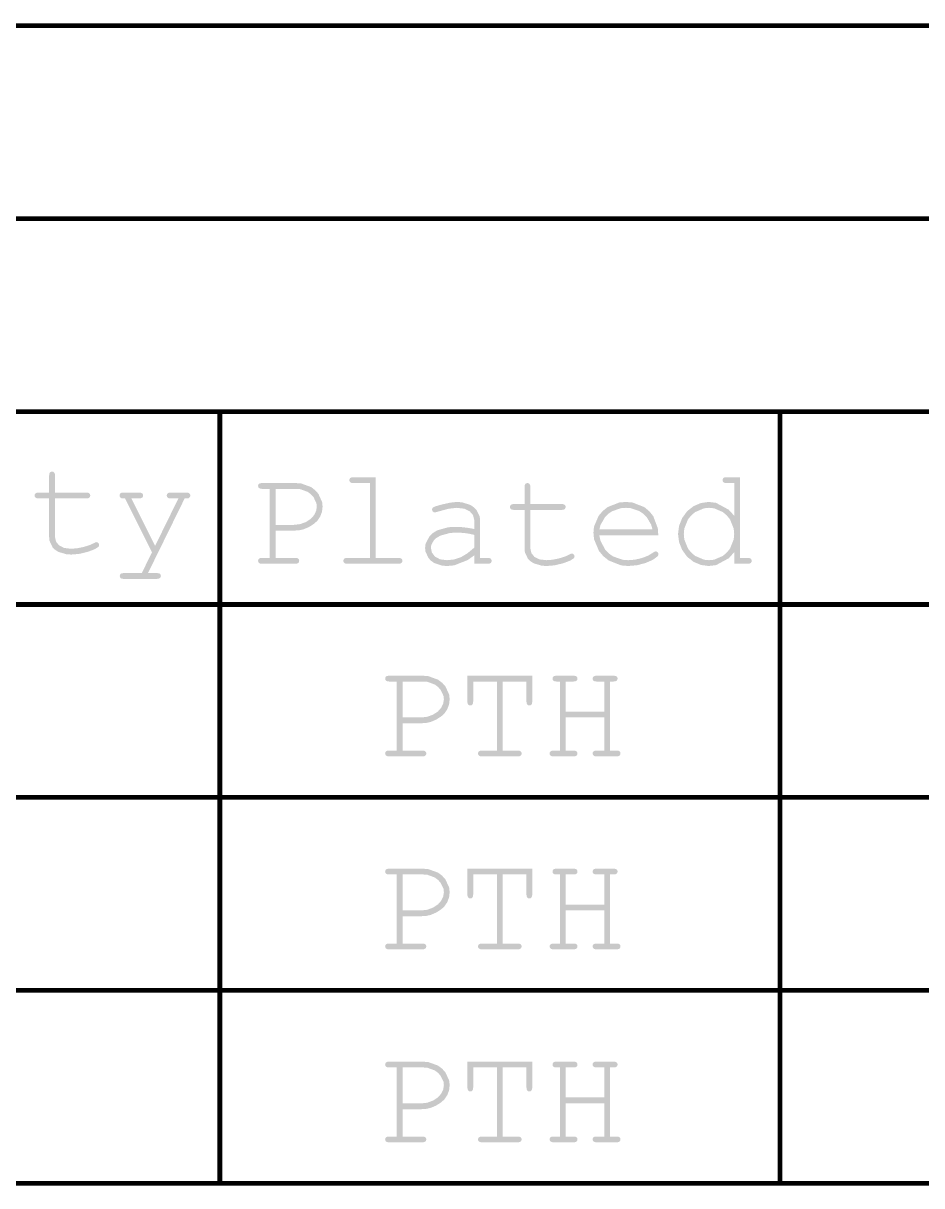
# Model space of a CAD drawing. Extents: x 0 to 13284, y 0 to 3969.
# Drawn here: x 8665 to 9416, y 2996 to 3969 of the extents above; entities that cross this region are included whole.
import ezdxf

# ---------------------------------------------------------------- set-up
doc = ezdxf.new("R2010")
doc.units = 0
doc.layers.add('DRILL_SYMBOLS', color=255, linetype='CONTINUOUS')

msp = doc.modelspace()

# ---------------------------------------------------------------- hatches: boundary and pattern name
at = {"layer": 'DRILL_SYMBOLS'}
for points in [[(8691.140669, 3576.067874), (8717.438661, 3576.067874), (8718.923701, 3575.894882), (8719.918504, 3575.375827), (8720.480827, 3574.582835), (8720.668228, 3573.588031), (8720.480827, 3572.636457), (8719.918504, 3571.857913), (8718.923701, 3571.338858), (8717.438661, 3571.165827), (8691.140669, 3571.165827), (8691.140669, 3538.927756), (8691.984134, 3535.06378), (8694.514449, 3531.89189), (8698.673937, 3529.77248), (8704.405, 3529.066024), (8709.508898, 3529.433661), (8715.016496, 3530.536614), (8720.091535, 3532.100945), (8723.897835, 3533.852717), (8724.950315, 3534.415), (8725.800945, 3534.602441), (8726.666024, 3534.422205), (8727.415748, 3533.881535), (8727.934803, 3533.095748), (8728.107795, 3532.180236), (8727.920354, 3531.344016), (8727.358071, 3530.565433), (8724.193386, 3528.582992), (8718.390236, 3526.441969), (8711.419252, 3524.777402), (8704.751024, 3524.222559), (8700.728504, 3524.471181), (8693.980984, 3526.460394), (8691.256024, 3528.200945), (8689.060906, 3530.363622), (8686.552244, 3535.727008), (8686.238661, 3538.927756), (8686.238661, 3571.165827), (8677.299646, 3571.165827), (8675.814606, 3571.338858), (8674.819764, 3571.857913), (8674.25748, 3572.650866), (8674.070079, 3573.645709), (8674.25748, 3574.597283), (8674.819764, 3575.375827), (8675.814606, 3575.894882), (8677.299646, 3576.067874), (8686.238661, 3576.067874), (8686.238661, 3590.370276), (8686.411654, 3591.855315), (8686.930709, 3592.850157), (8687.709252, 3593.412441), (8688.660827, 3593.599882), (8689.655669, 3593.412441), (8690.448622, 3592.850157), (8690.967677, 3591.855315), (8691.140669, 3590.370276)], [(8959.48, 3588.928504), (8959.48, 3521.395748), (8978.511417, 3521.395748), (8980.039724, 3521.229961), (8981.048937, 3520.732559), (8981.61126, 3519.961181), (8981.798661, 3518.973583), (8981.61126, 3518.022008), (8981.048937, 3517.243465), (8980.039724, 3516.724409), (8978.511417, 3516.551417), (8935.604213, 3516.551417), (8934.119173, 3516.724409), (8933.124331, 3517.243465), (8932.562047, 3518.022008), (8932.374606, 3518.973583), (8932.562047, 3519.961181), (8933.124331, 3520.732559), (8934.119173, 3521.229961), (8935.604213, 3521.395748), (8954.63563, 3521.395748), (8954.63563, 3584.026496), (8940.679252, 3584.026496), (8939.187008, 3584.199488), (8938.170551, 3584.718543), (8937.586654, 3585.511496), (8937.392008, 3586.506339), (8937.579409, 3587.457913), (8938.141732, 3588.236457), (8939.150945, 3588.755512), (8940.679252, 3588.928504)], [(9264.271299, 3588.928504), (9264.271299, 3521.395748), (9270.730472, 3521.395748), (9272.25874, 3521.229961), (9273.267992, 3520.732559), (9273.830276, 3519.961181), (9274.017717, 3518.973583), (9273.830276, 3518.022008), (9273.267992, 3517.243465), (9272.25874, 3516.724409), (9270.730472, 3516.551417), (9259.369252, 3516.551417), (9259.369252, 3541.407598), (9258.98, 3545.841063), (9255.865748, 3553.626654), (9253.140787, 3556.97878), (9249.87878, 3559.754213), (9242.468071, 3562.926102), (9238.319331, 3563.322598), (9234.145394, 3562.926102), (9226.705827, 3559.754213), (9223.440236, 3556.97878), (9220.715276, 3553.626654), (9217.601024, 3545.841063), (9217.211772, 3541.407598), (9217.601024, 3536.997559), (9220.715276, 3529.226417), (9223.440236, 3525.865276), (9226.705827, 3523.077244), (9234.145394, 3519.890906), (9238.319331, 3519.492638), (9242.468071, 3519.890906), (9249.87878, 3523.077244), (9253.140787, 3525.865276), (9255.865748, 3529.226417), (9258.98, 3536.997559), (9259.369252, 3541.407598), (9259.369252, 3526.182441), (9254.874528, 3521.136654), (9244.176575, 3515.37), (9237.973307, 3514.649173), (9231.535787, 3515.52122), (9225.372205, 3518.137362), (9219.979961, 3522.368976), (9215.856496, 3528.085591), (9213.239646, 3534.645669), (9212.367402, 3541.407598), (9213.239646, 3548.205591), (9215.856496, 3554.758425), (9219.979961, 3560.460669), (9225.372205, 3564.706693), (9231.550197, 3567.345157), (9238.030984, 3568.224646), (9244.12248, 3567.50374), (9254.791614, 3561.736654), (9259.369252, 3556.690433), (9259.369252, 3584.026496), (9252.910118, 3584.026496), (9251.381811, 3584.199488), (9250.372598, 3584.718543), (9249.810276, 3585.511496), (9249.622874, 3586.506339), (9249.810276, 3587.457913), (9250.372598, 3588.236457), (9251.381811, 3588.755512), (9252.910118, 3588.928504)], [(8875.626339, 3544.233504), (8875.626339, 3521.395748), (8892.235591, 3521.395748), (8893.72063, 3521.229961), (8894.715433, 3520.732559), (8895.277756, 3519.961181), (8895.465157, 3518.973583), (8895.277756, 3518.022008), (8894.715433, 3517.243465), (8893.72063, 3516.724409), (8892.235591, 3516.551417), (8864.265157, 3516.551417), (8862.780118, 3516.724409), (8861.785315, 3517.243465), (8861.222992, 3518.022008), (8861.035591, 3518.973583), (8861.222992, 3519.961181), (8861.785315, 3520.732559), (8862.780118, 3521.229961), (8864.265157, 3521.395748), (8870.781969, 3521.395748), (8870.781969, 3579.182126), (8864.265157, 3579.182126), (8862.780118, 3579.347913), (8861.785315, 3579.845354), (8861.222992, 3580.616693), (8861.035591, 3581.604291), (8861.222992, 3582.591929), (8861.785315, 3583.363268), (8862.780118, 3583.860669), (8864.265157, 3584.026496), (8892.408622, 3584.026496), (8897.168268, 3583.658819), (8905.314291, 3580.717598), (8908.700669, 3578.144055), (8911.463465, 3575.076654), (8914.620945, 3568.184961), (8915.01563, 3564.360669), (8914.503819, 3559.92), (8912.968307, 3555.940709), (8910.711929, 3552.595787), (8908.037441, 3550.058268), (8903.640039, 3547.26122), (8899.098425, 3545.329252), (8895.349843, 3544.507441), (8890.793819, 3544.233504), (8875.626339, 3549.077835), (8891.082165, 3549.077835), (8896.279764, 3549.676181), (8901.145748, 3551.471181), (8905.211575, 3554.13126), (8908.008622, 3557.324803), (8909.630591, 3560.813898), (8910.17126, 3564.360669), (8909.864882, 3567.143307), (8907.413898, 3572.276024), (8905.269252, 3574.626102), (8902.656024, 3576.61937), (8896.456378, 3578.897362), (8892.869961, 3579.182126), (8875.626339, 3579.182126), (8875.626339, 3549.077835), (8890.793819, 3544.233504)], [(9088.836063, 3566.494488), (9115.134055, 3566.494488), (9116.619094, 3566.321496), (9117.613898, 3565.802441), (9118.17622, 3565.009449), (9118.363622, 3564.014646), (9118.17622, 3563.063071), (9117.613898, 3562.284528), (9116.619094, 3561.765472), (9115.134055, 3561.592441), (9088.836063, 3561.592441), (9088.836063, 3529.35437), (9089.679528, 3525.490394), (9092.209843, 3522.318504), (9096.36937, 3520.199094), (9102.100394, 3519.492638), (9107.204291, 3519.860276), (9112.71189, 3520.963228), (9117.786929, 3522.527559), (9121.593228, 3524.279331), (9122.645709, 3524.841614), (9123.496339, 3525.029055), (9124.361417, 3524.848819), (9125.111142, 3524.30815), (9125.630197, 3523.522362), (9125.803189, 3522.60685), (9125.615748, 3521.77063), (9125.053465, 3520.992047), (9121.88878, 3519.009606), (9116.08563, 3516.868583), (9109.114646, 3515.204016), (9102.446417, 3514.649173), (9098.423898, 3514.897795), (9091.676378, 3516.887008), (9088.951417, 3518.627559), (9086.756299, 3520.790236), (9084.247638, 3526.153622), (9083.934055, 3529.35437), (9083.934055, 3561.592441), (9074.995039, 3561.592441), (9073.51, 3561.765472), (9072.515197, 3562.284528), (9071.952874, 3563.07748), (9071.765472, 3564.072323), (9071.952874, 3565.023898), (9072.515197, 3565.802441), (9073.51, 3566.321496), (9074.995039, 3566.494488), (9083.934055, 3566.494488), (9083.934055, 3580.79689), (9084.107047, 3582.281929), (9084.626102, 3583.276772), (9085.404646, 3583.839055), (9086.35622, 3584.026496), (9087.351063, 3583.839055), (9088.144016, 3583.276772), (9088.663071, 3582.281929), (9088.836063, 3580.79689)], [(8772.28378, 3526.124803), (8749.792087, 3571.165827), (8748.350315, 3571.165827), (8746.865315, 3571.338858), (8745.870472, 3571.857913), (8745.308189, 3572.636457), (8745.120748, 3573.588031), (8745.214449, 3574.301693), (8745.495591, 3574.943307), (8745.92815, 3575.462323), (8746.476024, 3575.808346), (8747.247362, 3576.002992), (8748.350315, 3576.067874), (8761.614646, 3576.067874), (8763.099685, 3575.894882), (8764.094528, 3575.375827), (8764.656811, 3574.582835), (8764.844252, 3573.588031), (8764.656811, 3572.636457), (8764.094528, 3571.857913), (8763.099685, 3571.338858), (8761.614646, 3571.165827), (8755.097835, 3571.165827), (8774.878976, 3531.430512), (8794.371811, 3571.165827), (8787.854961, 3571.165827), (8786.369921, 3571.338858), (8785.375118, 3571.857913), (8784.812835, 3572.650866), (8784.625394, 3573.645709), (8784.812835, 3574.597283), (8785.375118, 3575.375827), (8786.369921, 3575.894882), (8787.854961, 3576.067874), (8801.061614, 3576.067874), (8802.589921, 3575.894882), (8803.599173, 3575.375827), (8804.161457, 3574.582835), (8804.348898, 3573.588031), (8804.233543, 3572.867126), (8803.88752, 3572.203937), (8803.397323, 3571.677677), (8802.849449, 3571.367677), (8801.753701, 3571.216299), (8799.619843, 3571.165827), (8768.938858, 3508.709055), (8776.49378, 3508.709055), (8777.978819, 3508.543228), (8778.973622, 3508.045827), (8779.535945, 3507.274488), (8779.723346, 3506.28685), (8779.535945, 3505.335276), (8778.973622, 3504.556732), (8777.978819, 3504.037677), (8776.49378, 3503.864685), (8748.581024, 3503.864685), (8747.095984, 3504.030472), (8746.101142, 3504.527874), (8745.538858, 3505.299252), (8745.351417, 3506.28685), (8745.538858, 3507.274488), (8746.101142, 3508.045827), (8747.095984, 3508.543228), (8748.581024, 3508.709055), (8763.748504, 3508.709055)], [(9041.834213, 3516.551417), (9041.834213, 3523.529606), (9036.467205, 3519.644409), (9025.19252, 3515.204173), (9019.284843, 3514.649173), (9015.168583, 3514.924843), (9008.363386, 3517.130315), (9005.674488, 3519.060079), (9003.529843, 3521.390354), (9001.078819, 3526.797008), (9000.772441, 3529.873386), (9001.176142, 3533.279606), (9004.405709, 3539.421575), (9007.231575, 3542.157323), (9010.832441, 3544.453346), (9020.261654, 3547.077402), (9026.09, 3547.405394), (9029.579094, 3547.297244), (9033.356575, 3546.972874), (9037.436772, 3546.417756), (9041.834213, 3545.617598), (9041.834213, 3553.460866), (9040.911457, 3557.18063), (9038.143268, 3560.381378), (9033.529567, 3562.587283), (9027.070433, 3563.322598), (9020.279646, 3562.500787), (9011.210906, 3560.035354), (9009.697047, 3559.602795), (9008.846378, 3559.458622), (9007.988543, 3559.631654), (9007.260433, 3560.150669), (9006.763031, 3560.929252), (9006.597205, 3561.880827), (9006.741378, 3562.760315), (9007.173937, 3563.437913), (9009.206811, 3564.461575), (9013.690748, 3565.802441), (9021.591693, 3567.619094), (9027.301102, 3568.224646), (9031.633622, 3567.941693), (9038.784843, 3565.678071), (9041.603504, 3563.697441), (9043.849094, 3561.359961), (9046.415433, 3556.241654), (9046.73622, 3553.460866), (9046.73622, 3521.395748), (9041.834213, 3540.657874), (9038.330669, 3541.508543), (9034.625315, 3542.099646), (9030.71811, 3542.445669), (9026.609055, 3542.561024), (9021.620512, 3542.27626), (9013.373543, 3539.998268), (9010.115157, 3538.005), (9008.147126, 3536.220827), (9005.897953, 3532.155), (9005.616811, 3529.873386), (9006.474646, 3525.836417), (9009.048228, 3522.491496), (9013.265433, 3520.242362), (9019.054134, 3519.492638), (9025.116811, 3520.119803), (9030.73252, 3522.001299), (9036.204055, 3525.25252), (9041.834213, 3529.98874), (9041.834213, 3540.657874), (9046.73622, 3521.395748), (9053.195394, 3521.395748), (9054.723661, 3521.229961), (9055.732913, 3520.732559), (9056.295197, 3519.961181), (9056.482638, 3518.973583), (9056.295197, 3518.022008), (9055.732913, 3517.243465), (9054.723661, 3516.724409), (9053.195394, 3516.551417)], [(9195.873465, 3540.369528), (9146.507087, 3540.369528), (9147.474882, 3535.898228), (9151.410945, 3528.328898), (9154.379173, 3525.230866), (9157.877283, 3522.720394), (9166.052165, 3519.85126), (9170.728898, 3519.492638), (9176.279764, 3519.939567), (9182.090118, 3521.280433), (9187.482362, 3523.356575), (9191.778819, 3526.009449), (9192.80248, 3526.658228), (9193.681969, 3526.874528), (9194.547047, 3526.694291), (9195.296772, 3526.153622), (9195.815827, 3525.367835), (9195.988819, 3524.452323), (9195.75815, 3523.486339), (9195.066102, 3522.549173), (9191.22374, 3519.759331), (9185.233189, 3517.156929), (9178.074764, 3515.276102), (9170.728898, 3514.649173), (9164.75815, 3515.159134), (9154.362953, 3519.238898), (9149.938504, 3522.808701), (9146.292638, 3527.103386), (9142.125906, 3536.979567), (9141.605039, 3542.561024), (9142.093465, 3547.650472), (9146.000669, 3556.704843), (9149.419488, 3560.669724), (9153.559173, 3563.975), (9163.233504, 3567.752441), (9168.76811, 3568.224646), (9174.445079, 3567.739843), (9184.220315, 3563.861457), (9188.318583, 3560.467874), (9191.667087, 3556.302953), (9190.971457, 3545.271575), (9189.956811, 3549.092283), (9186.164921, 3555.609094), (9183.387717, 3558.305197), (9180.170748, 3560.500315), (9172.860945, 3563.009016), (9168.76811, 3563.322598), (9164.677047, 3563.012598), (9157.381693, 3560.532756), (9154.177323, 3558.362874), (9151.409134, 3555.684803), (9147.602835, 3549.139134), (9146.564764, 3545.271575), (9190.971457, 3545.271575), (9191.667087, 3556.302953), (9195.444567, 3546.25378)], [(8981.942874, 3383.075709), (8981.942874, 3360.237953), (8998.552126, 3360.237953), (9000.037165, 3360.072165), (9001.031969, 3359.574764), (9001.594291, 3358.803386), (9001.781693, 3357.815787), (9001.594291, 3356.864213), (9001.031969, 3356.085669), (9000.037165, 3355.566614), (8998.552126, 3355.393622), (8970.581693, 3355.393622), (8969.096654, 3355.566614), (8968.10185, 3356.085669), (8967.539528, 3356.864213), (8967.352126, 3357.815787), (8967.539528, 3358.803386), (8968.10185, 3359.574764), (8969.096654, 3360.072165), (8970.581693, 3360.237953), (8977.098504, 3360.237953), (8977.098504, 3418.024331), (8970.581693, 3418.024331), (8969.096654, 3418.190118), (8968.10185, 3418.687559), (8967.539528, 3419.458898), (8967.352126, 3420.446496), (8967.539528, 3421.434134), (8968.10185, 3422.205472), (8969.096654, 3422.702874), (8970.581693, 3422.868701), (8998.725157, 3422.868701), (9003.484803, 3422.501024), (9011.630827, 3419.559803), (9015.017205, 3416.98626), (9017.78, 3413.918858), (9020.93748, 3407.027165), (9021.332165, 3403.202874), (9020.820354, 3398.762205), (9019.284843, 3394.782913), (9017.028465, 3391.437992), (9014.353976, 3388.900472), (9009.956575, 3386.103425), (9005.414961, 3384.171457), (9001.666378, 3383.349646), (8997.110354, 3383.075709), (8981.942874, 3387.920039), (8997.398701, 3387.920039), (9002.596299, 3388.518386), (9007.462283, 3390.313386), (9011.52811, 3392.973465), (9014.325157, 3396.167008), (9015.947126, 3399.656102), (9016.487795, 3403.202874), (9016.181417, 3405.985512), (9013.730433, 3411.118228), (9011.585787, 3413.468307), (9008.972559, 3415.461575), (9002.772913, 3417.739567), (8999.186496, 3418.024331), (8981.942874, 3418.024331), (8981.942874, 3387.920039), (8997.110354, 3383.075709)], [(9065.738858, 3418.024331), (9065.738858, 3360.237953), (9078.311142, 3360.237953), (9079.796181, 3360.072165), (9080.790984, 3359.574764), (9081.353268, 3358.803386), (9081.540709, 3357.815787), (9081.353268, 3356.864213), (9080.790984, 3356.085669), (9079.796181, 3355.566614), (9078.311142, 3355.393622), (9048.264528, 3355.393622), (9046.779528, 3355.566614), (9045.784685, 3356.085669), (9045.222402, 3356.864213), (9045.034961, 3357.815787), (9045.222402, 3358.803386), (9045.784685, 3359.574764), (9046.779528, 3360.072165), (9048.264528, 3360.237953), (9060.836811, 3360.237953), (9060.836811, 3418.024331), (9040.997992, 3418.024331), (9040.997992, 3401.242047), (9040.832205, 3399.71378), (9040.334764, 3398.704528), (9039.563425, 3398.142244), (9038.575827, 3397.954803), (9037.624252, 3398.142244), (9036.845669, 3398.704528), (9036.326654, 3399.71378), (9036.153622, 3401.242047), (9036.153622, 3422.868701), (9090.422047, 3422.868701), (9090.422047, 3401.242047), (9090.25626, 3399.71378), (9089.758819, 3398.704528), (9088.98748, 3398.142244), (9087.999882, 3397.954803), (9087.012244, 3398.142244), (9086.240906, 3398.704528), (9085.743504, 3399.71378), (9085.577677, 3401.242047), (9085.577677, 3418.024331)], [(9150.630591, 3388.035394), (9118.507835, 3388.035394), (9118.507835, 3360.237953), (9125.024646, 3360.237953), (9126.509685, 3360.072165), (9127.504528, 3359.574764), (9128.066811, 3358.803386), (9128.254252, 3357.815787), (9128.066811, 3356.864213), (9127.504528, 3356.085669), (9126.509685, 3355.566614), (9125.024646, 3355.393622), (9108.184724, 3355.393622), (9106.699685, 3355.566614), (9105.704882, 3356.085669), (9105.142559, 3356.864213), (9104.955157, 3357.815787), (9105.142559, 3358.803386), (9105.704882, 3359.574764), (9106.699685, 3360.072165), (9108.184724, 3360.237953), (9113.663465, 3360.237953), (9113.663465, 3418.024331), (9110.664567, 3418.024331), (9109.136299, 3418.190118), (9108.127047, 3418.687559), (9107.564764, 3419.458898), (9107.377323, 3420.446496), (9107.564764, 3421.434134), (9108.127047, 3422.205472), (9109.136299, 3422.702874), (9110.664567, 3422.868701), (9125.024646, 3422.868701), (9126.509685, 3422.702874), (9127.504528, 3422.205472), (9128.066811, 3421.434134), (9128.254252, 3420.446496), (9128.066811, 3419.458898), (9127.504528, 3418.687559), (9126.509685, 3418.190118), (9125.024646, 3418.024331), (9118.507835, 3418.024331), (9118.507835, 3392.879764), (9150.630591, 3392.879764), (9150.630591, 3418.024331), (9144.171417, 3418.024331), (9142.686417, 3418.190118), (9141.691575, 3418.687559), (9141.129291, 3419.458898), (9140.94185, 3420.446496), (9141.122087, 3421.434134), (9141.662756, 3422.205472), (9142.650354, 3422.702874), (9144.171417, 3422.868701), (9158.531535, 3422.868701), (9160.059803, 3422.702874), (9161.069055, 3422.205472), (9161.631339, 3421.434134), (9161.81878, 3420.446496), (9161.631339, 3419.458898), (9161.069055, 3418.687559), (9160.059803, 3418.190118), (9158.531535, 3418.024331), (9155.532638, 3418.024331), (9155.532638, 3360.237953), (9161.011378, 3360.237953), (9162.496417, 3360.072165), (9163.49122, 3359.574764), (9164.053504, 3358.803386), (9164.240945, 3357.815787), (9164.053504, 3356.864213), (9163.49122, 3356.085669), (9162.496417, 3355.566614), (9161.011378, 3355.393622), (9144.171417, 3355.393622), (9142.686417, 3355.566614), (9141.691575, 3356.085669), (9141.129291, 3356.864213), (9140.94185, 3357.815787), (9141.122087, 3358.803386), (9141.662756, 3359.574764), (9142.650354, 3360.072165), (9144.171417, 3360.237953), (9150.630591, 3360.237953)], [(8981.942874, 3221.658386), (8981.942874, 3198.82063), (8998.552126, 3198.82063), (9000.037165, 3198.654843), (9001.031969, 3198.157441), (9001.594291, 3197.386063), (9001.781693, 3196.398465), (9001.594291, 3195.44689), (9001.031969, 3194.668346), (9000.037165, 3194.149291), (8998.552126, 3193.976299), (8970.581693, 3193.976299), (8969.096654, 3194.149291), (8968.10185, 3194.668346), (8967.539528, 3195.44689), (8967.352126, 3196.398465), (8967.539528, 3197.386063), (8968.10185, 3198.157441), (8969.096654, 3198.654843), (8970.581693, 3198.82063), (8977.098504, 3198.82063), (8977.098504, 3256.607008), (8970.581693, 3256.607008), (8969.096654, 3256.772795), (8968.10185, 3257.270236), (8967.539528, 3258.041575), (8967.352126, 3259.029173), (8967.539528, 3260.016811), (8968.10185, 3260.78815), (8969.096654, 3261.285551), (8970.581693, 3261.451378), (8998.725157, 3261.451378), (9003.484803, 3261.083701), (9011.630827, 3258.14248), (9015.017205, 3255.568937), (9017.78, 3252.501535), (9020.93748, 3245.609843), (9021.332165, 3241.785551), (9020.820354, 3237.344882), (9019.284843, 3233.365591), (9017.028465, 3230.020669), (9014.353976, 3227.48315), (9009.956575, 3224.686102), (9005.414961, 3222.754134), (9001.666378, 3221.932323), (8997.110354, 3221.658386), (8981.942874, 3226.502717), (8997.398701, 3226.502717), (9002.596299, 3227.101063), (9007.462283, 3228.896063), (9011.52811, 3231.556142), (9014.325157, 3234.749685), (9015.947126, 3238.23878), (9016.487795, 3241.785551), (9016.181417, 3244.568189), (9013.730433, 3249.700906), (9011.585787, 3252.050984), (9008.972559, 3254.044252), (9002.772913, 3256.322244), (8999.186496, 3256.607008), (8981.942874, 3256.607008), (8981.942874, 3226.502717), (8997.110354, 3221.658386)], [(9065.738858, 3256.607008), (9065.738858, 3198.82063), (9078.311142, 3198.82063), (9079.796181, 3198.654843), (9080.790984, 3198.157441), (9081.353268, 3197.386063), (9081.540709, 3196.398465), (9081.353268, 3195.44689), (9080.790984, 3194.668346), (9079.796181, 3194.149291), (9078.311142, 3193.976299), (9048.264528, 3193.976299), (9046.779528, 3194.149291), (9045.784685, 3194.668346), (9045.222402, 3195.44689), (9045.034961, 3196.398465), (9045.222402, 3197.386063), (9045.784685, 3198.157441), (9046.779528, 3198.654843), (9048.264528, 3198.82063), (9060.836811, 3198.82063), (9060.836811, 3256.607008), (9040.997992, 3256.607008), (9040.997992, 3239.824724), (9040.832205, 3238.296457), (9040.334764, 3237.287205), (9039.563425, 3236.724921), (9038.575827, 3236.53748), (9037.624252, 3236.724921), (9036.845669, 3237.287205), (9036.326654, 3238.296457), (9036.153622, 3239.824724), (9036.153622, 3261.451378), (9090.422047, 3261.451378), (9090.422047, 3239.824724), (9090.25626, 3238.296457), (9089.758819, 3237.287205), (9088.98748, 3236.724921), (9087.999882, 3236.53748), (9087.012244, 3236.724921), (9086.240906, 3237.287205), (9085.743504, 3238.296457), (9085.577677, 3239.824724), (9085.577677, 3256.607008)], [(9150.630591, 3226.618071), (9118.507835, 3226.618071), (9118.507835, 3198.82063), (9125.024646, 3198.82063), (9126.509685, 3198.654843), (9127.504528, 3198.157441), (9128.066811, 3197.386063), (9128.254252, 3196.398465), (9128.066811, 3195.44689), (9127.504528, 3194.668346), (9126.509685, 3194.149291), (9125.024646, 3193.976299), (9108.184724, 3193.976299), (9106.699685, 3194.149291), (9105.704882, 3194.668346), (9105.142559, 3195.44689), (9104.955157, 3196.398465), (9105.142559, 3197.386063), (9105.704882, 3198.157441), (9106.699685, 3198.654843), (9108.184724, 3198.82063), (9113.663465, 3198.82063), (9113.663465, 3256.607008), (9110.664567, 3256.607008), (9109.136299, 3256.772795), (9108.127047, 3257.270236), (9107.564764, 3258.041575), (9107.377323, 3259.029173), (9107.564764, 3260.016811), (9108.127047, 3260.78815), (9109.136299, 3261.285551), (9110.664567, 3261.451378), (9125.024646, 3261.451378), (9126.509685, 3261.285551), (9127.504528, 3260.78815), (9128.066811, 3260.016811), (9128.254252, 3259.029173), (9128.066811, 3258.041575), (9127.504528, 3257.270236), (9126.509685, 3256.772795), (9125.024646, 3256.607008), (9118.507835, 3256.607008), (9118.507835, 3231.462441), (9150.630591, 3231.462441), (9150.630591, 3256.607008), (9144.171417, 3256.607008), (9142.686417, 3256.772795), (9141.691575, 3257.270236), (9141.129291, 3258.041575), (9140.94185, 3259.029173), (9141.122087, 3260.016811), (9141.662756, 3260.78815), (9142.650354, 3261.285551), (9144.171417, 3261.451378), (9158.531535, 3261.451378), (9160.059803, 3261.285551), (9161.069055, 3260.78815), (9161.631339, 3260.016811), (9161.81878, 3259.029173), (9161.631339, 3258.041575), (9161.069055, 3257.270236), (9160.059803, 3256.772795), (9158.531535, 3256.607008), (9155.532638, 3256.607008), (9155.532638, 3198.82063), (9161.011378, 3198.82063), (9162.496417, 3198.654843), (9163.49122, 3198.157441), (9164.053504, 3197.386063), (9164.240945, 3196.398465), (9164.053504, 3195.44689), (9163.49122, 3194.668346), (9162.496417, 3194.149291), (9161.011378, 3193.976299), (9144.171417, 3193.976299), (9142.686417, 3194.149291), (9141.691575, 3194.668346), (9141.129291, 3195.44689), (9140.94185, 3196.398465), (9141.122087, 3197.386063), (9141.662756, 3198.157441), (9142.650354, 3198.654843), (9144.171417, 3198.82063), (9150.630591, 3198.82063)], [(8981.942874, 3060.241063), (8981.942874, 3037.403307), (8998.552126, 3037.403307), (9000.037165, 3037.23752), (9001.031969, 3036.740118), (9001.594291, 3035.96874), (9001.781693, 3034.981142), (9001.594291, 3034.029567), (9001.031969, 3033.251024), (9000.037165, 3032.731969), (8998.552126, 3032.558976), (8970.581693, 3032.558976), (8969.096654, 3032.731969), (8968.10185, 3033.251024), (8967.539528, 3034.029567), (8967.352126, 3034.981142), (8967.539528, 3035.96874), (8968.10185, 3036.740118), (8969.096654, 3037.23752), (8970.581693, 3037.403307), (8977.098504, 3037.403307), (8977.098504, 3095.189685), (8970.581693, 3095.189685), (8969.096654, 3095.355472), (8968.10185, 3095.852913), (8967.539528, 3096.624252), (8967.352126, 3097.61185), (8967.539528, 3098.599488), (8968.10185, 3099.370827), (8969.096654, 3099.868228), (8970.581693, 3100.034055), (8998.725157, 3100.034055), (9003.484803, 3099.666378), (9011.630827, 3096.725157), (9015.017205, 3094.151614), (9017.78, 3091.084213), (9020.93748, 3084.19252), (9021.332165, 3080.368228), (9020.820354, 3075.927559), (9019.284843, 3071.948268), (9017.028465, 3068.603346), (9014.353976, 3066.065827), (9009.956575, 3063.26878), (9005.414961, 3061.336811), (9001.666378, 3060.515), (8997.110354, 3060.241063), (8981.942874, 3065.085394), (8997.398701, 3065.085394), (9002.596299, 3065.68374), (9007.462283, 3067.47874), (9011.52811, 3070.138819), (9014.325157, 3073.332362), (9015.947126, 3076.821457), (9016.487795, 3080.368228), (9016.181417, 3083.150866), (9013.730433, 3088.283583), (9011.585787, 3090.633661), (9008.972559, 3092.626929), (9002.772913, 3094.904921), (8999.186496, 3095.189685), (8981.942874, 3095.189685), (8981.942874, 3065.085394), (8997.110354, 3060.241063)], [(9065.738858, 3095.189685), (9065.738858, 3037.403307), (9078.311142, 3037.403307), (9079.796181, 3037.23752), (9080.790984, 3036.740118), (9081.353268, 3035.96874), (9081.540709, 3034.981142), (9081.353268, 3034.029567), (9080.790984, 3033.251024), (9079.796181, 3032.731969), (9078.311142, 3032.558976), (9048.264528, 3032.558976), (9046.779528, 3032.731969), (9045.784685, 3033.251024), (9045.222402, 3034.029567), (9045.034961, 3034.981142), (9045.222402, 3035.96874), (9045.784685, 3036.740118), (9046.779528, 3037.23752), (9048.264528, 3037.403307), (9060.836811, 3037.403307), (9060.836811, 3095.189685), (9040.997992, 3095.189685), (9040.997992, 3078.407402), (9040.832205, 3076.879134), (9040.334764, 3075.869882), (9039.563425, 3075.307598), (9038.575827, 3075.120157), (9037.624252, 3075.307598), (9036.845669, 3075.869882), (9036.326654, 3076.879134), (9036.153622, 3078.407402), (9036.153622, 3100.034055), (9090.422047, 3100.034055), (9090.422047, 3078.407402), (9090.25626, 3076.879134), (9089.758819, 3075.869882), (9088.98748, 3075.307598), (9087.999882, 3075.120157), (9087.012244, 3075.307598), (9086.240906, 3075.869882), (9085.743504, 3076.879134), (9085.577677, 3078.407402), (9085.577677, 3095.189685)], [(9150.630591, 3065.200748), (9118.507835, 3065.200748), (9118.507835, 3037.403307), (9125.024646, 3037.403307), (9126.509685, 3037.23752), (9127.504528, 3036.740118), (9128.066811, 3035.96874), (9128.254252, 3034.981142), (9128.066811, 3034.029567), (9127.504528, 3033.251024), (9126.509685, 3032.731969), (9125.024646, 3032.558976), (9108.184724, 3032.558976), (9106.699685, 3032.731969), (9105.704882, 3033.251024), (9105.142559, 3034.029567), (9104.955157, 3034.981142), (9105.142559, 3035.96874), (9105.704882, 3036.740118), (9106.699685, 3037.23752), (9108.184724, 3037.403307), (9113.663465, 3037.403307), (9113.663465, 3095.189685), (9110.664567, 3095.189685), (9109.136299, 3095.355472), (9108.127047, 3095.852913), (9107.564764, 3096.624252), (9107.377323, 3097.61185), (9107.564764, 3098.599488), (9108.127047, 3099.370827), (9109.136299, 3099.868228), (9110.664567, 3100.034055), (9125.024646, 3100.034055), (9126.509685, 3099.868228), (9127.504528, 3099.370827), (9128.066811, 3098.599488), (9128.254252, 3097.61185), (9128.066811, 3096.624252), (9127.504528, 3095.852913), (9126.509685, 3095.355472), (9125.024646, 3095.189685), (9118.507835, 3095.189685), (9118.507835, 3070.045118), (9150.630591, 3070.045118), (9150.630591, 3095.189685), (9144.171417, 3095.189685), (9142.686417, 3095.355472), (9141.691575, 3095.852913), (9141.129291, 3096.624252), (9140.94185, 3097.61185), (9141.122087, 3098.599488), (9141.662756, 3099.370827), (9142.650354, 3099.868228), (9144.171417, 3100.034055), (9158.531535, 3100.034055), (9160.059803, 3099.868228), (9161.069055, 3099.370827), (9161.631339, 3098.599488), (9161.81878, 3097.61185), (9161.631339, 3096.624252), (9161.069055, 3095.852913), (9160.059803, 3095.355472), (9158.531535, 3095.189685), (9155.532638, 3095.189685), (9155.532638, 3037.403307), (9161.011378, 3037.403307), (9162.496417, 3037.23752), (9163.49122, 3036.740118), (9164.053504, 3035.96874), (9164.240945, 3034.981142), (9164.053504, 3034.029567), (9163.49122, 3033.251024), (9162.496417, 3032.731969), (9161.011378, 3032.558976), (9144.171417, 3032.558976), (9142.686417, 3032.731969), (9141.691575, 3033.251024), (9141.129291, 3034.029567), (9140.94185, 3034.981142), (9141.122087, 3035.96874), (9141.662756, 3036.740118), (9142.650354, 3037.23752), (9144.171417, 3037.403307), (9150.630591, 3037.403307)]]:
    msp.add_hatch(color=7, dxfattribs=at).paths.add_polyline_path(points)

# ---------------------------------------------------------------- linework, layer by layer
at = {"layer": 'DRILL_SYMBOLS', "color": 7}
for points, const_width in [([(13281.884016, 3966.692913), (7116.299213, 3966.692913)], 3.937008), ([(7116.299213, 3805.275591), (13281.884016, 3805.275591)], 3.937008), ([(7116.299213, 3643.858268), (13281.884016, 3643.858268)], 3.937008), ([(8829.058976, 3643.858268), (8829.058976, 2998.188976)], 3.937008), ([(9297.632047, 3643.858268), (9297.632047, 2998.188976)], 3.937008), ([(8691.140669, 3576.067874), (8717.438661, 3576.067874), (8718.923701, 3575.894882), (8719.918504, 3575.375827), (8720.480827, 3574.582835), (8720.668228, 3573.588031), (8720.480827, 3572.636457), (8719.918504, 3571.857913), (8718.923701, 3571.338858), (8717.438661, 3571.165827), (8691.140669, 3571.165827), (8691.140669, 3538.927756), (8691.984134, 3535.06378), (8694.514449, 3531.89189), (8698.673937, 3529.77248), (8704.405, 3529.066024), (8709.508898, 3529.433661), (8715.016496, 3530.536614), (8720.091535, 3532.100945), (8723.897835, 3533.852717), (8724.950315, 3534.415), (8725.800945, 3534.602441), (8726.666024, 3534.422205), (8727.415748, 3533.881535), (8727.934803, 3533.095748), (8728.107795, 3532.180236), (8727.920354, 3531.344016), (8727.358071, 3530.565433), (8724.193386, 3528.582992), (8718.390236, 3526.441969), (8711.419252, 3524.777402), (8704.751024, 3524.222559), (8700.728504, 3524.471181), (8693.980984, 3526.460394), (8691.256024, 3528.200945), (8689.060906, 3530.363622), (8686.552244, 3535.727008), (8686.238661, 3538.927756), (8686.238661, 3571.165827), (8677.299646, 3571.165827), (8675.814606, 3571.338858), (8674.819764, 3571.857913), (8674.25748, 3572.650866), (8674.070079, 3573.645709), (8674.25748, 3574.597283), (8674.819764, 3575.375827), (8675.814606, 3575.894882), (8677.299646, 3576.067874), (8686.238661, 3576.067874), (8686.238661, 3590.370276), (8686.411654, 3591.855315), (8686.930709, 3592.850157), (8687.709252, 3593.412441), (8688.660827, 3593.599882), (8689.655669, 3593.412441), (8690.448622, 3592.850157), (8690.967677, 3591.855315), (8691.140669, 3590.370276), (8691.140669, 3576.067874)], 0.000039), ([(8959.48, 3588.928504), (8959.48, 3521.395748), (8978.511417, 3521.395748), (8980.039724, 3521.229961), (8981.048937, 3520.732559), (8981.61126, 3519.961181), (8981.798661, 3518.973583), (8981.61126, 3518.022008), (8981.048937, 3517.243465), (8980.039724, 3516.724409), (8978.511417, 3516.551417), (8935.604213, 3516.551417), (8934.119173, 3516.724409), (8933.124331, 3517.243465), (8932.562047, 3518.022008), (8932.374606, 3518.973583), (8932.562047, 3519.961181), (8933.124331, 3520.732559), (8934.119173, 3521.229961), (8935.604213, 3521.395748), (8954.63563, 3521.395748), (8954.63563, 3584.026496), (8940.679252, 3584.026496), (8939.187008, 3584.199488), (8938.170551, 3584.718543), (8937.586654, 3585.511496), (8937.392008, 3586.506339), (8937.579409, 3587.457913), (8938.141732, 3588.236457), (8939.150945, 3588.755512), (8940.679252, 3588.928504), (8959.48, 3588.928504)], 0.000039), ([(9264.271299, 3588.928504), (9264.271299, 3521.395748), (9270.730472, 3521.395748), (9272.25874, 3521.229961), (9273.267992, 3520.732559), (9273.830276, 3519.961181), (9274.017717, 3518.973583), (9273.830276, 3518.022008), (9273.267992, 3517.243465), (9272.25874, 3516.724409), (9270.730472, 3516.551417), (9259.369252, 3516.551417), (9259.369252, 3541.407598), (9258.98, 3545.841063), (9255.865748, 3553.626654), (9253.140787, 3556.97878), (9249.87878, 3559.754213), (9242.468071, 3562.926102), (9238.319331, 3563.322598), (9234.145394, 3562.926102), (9226.705827, 3559.754213), (9223.440236, 3556.97878), (9220.715276, 3553.626654), (9217.601024, 3545.841063), (9217.211772, 3541.407598), (9217.601024, 3536.997559), (9220.715276, 3529.226417), (9223.440236, 3525.865276), (9226.705827, 3523.077244), (9234.145394, 3519.890906), (9238.319331, 3519.492638), (9242.468071, 3519.890906), (9249.87878, 3523.077244), (9253.140787, 3525.865276), (9255.865748, 3529.226417), (9258.98, 3536.997559), (9259.369252, 3541.407598), (9259.369252, 3526.182441), (9254.874528, 3521.136654), (9244.176575, 3515.37), (9237.973307, 3514.649173), (9231.535787, 3515.52122), (9225.372205, 3518.137362), (9219.979961, 3522.368976), (9215.856496, 3528.085591), (9213.239646, 3534.645669), (9212.367402, 3541.407598), (9213.239646, 3548.205591), (9215.856496, 3554.758425), (9219.979961, 3560.460669), (9225.372205, 3564.706693), (9231.550197, 3567.345157), (9238.030984, 3568.224646), (9244.12248, 3567.50374), (9254.791614, 3561.736654), (9259.369252, 3556.690433), (9259.369252, 3584.026496), (9252.910118, 3584.026496), (9251.381811, 3584.199488), (9250.372598, 3584.718543), (9249.810276, 3585.511496), (9249.622874, 3586.506339), (9249.810276, 3587.457913), (9250.372598, 3588.236457), (9251.381811, 3588.755512), (9252.910118, 3588.928504), (9264.271299, 3588.928504)], 0.000039), ([(8875.626339, 3544.233504), (8875.626339, 3521.395748), (8892.235591, 3521.395748), (8893.72063, 3521.229961), (8894.715433, 3520.732559), (8895.277756, 3519.961181), (8895.465157, 3518.973583), (8895.277756, 3518.022008), (8894.715433, 3517.243465), (8893.72063, 3516.724409), (8892.235591, 3516.551417), (8864.265157, 3516.551417), (8862.780118, 3516.724409), (8861.785315, 3517.243465), (8861.222992, 3518.022008), (8861.035591, 3518.973583), (8861.222992, 3519.961181), (8861.785315, 3520.732559), (8862.780118, 3521.229961), (8864.265157, 3521.395748), (8870.781969, 3521.395748), (8870.781969, 3579.182126), (8864.265157, 3579.182126), (8862.780118, 3579.347913), (8861.785315, 3579.845354), (8861.222992, 3580.616693), (8861.035591, 3581.604291), (8861.222992, 3582.591929), (8861.785315, 3583.363268), (8862.780118, 3583.860669), (8864.265157, 3584.026496), (8892.408622, 3584.026496), (8897.168268, 3583.658819), (8905.314291, 3580.717598), (8908.700669, 3578.144055), (8911.463465, 3575.076654), (8914.620945, 3568.184961), (8915.01563, 3564.360669), (8914.503819, 3559.92), (8912.968307, 3555.940709), (8910.711929, 3552.595787), (8908.037441, 3550.058268), (8903.640039, 3547.26122), (8899.098425, 3545.329252), (8895.349843, 3544.507441), (8890.793819, 3544.233504), (8875.626339, 3549.077835), (8891.082165, 3549.077835), (8896.279764, 3549.676181), (8901.145748, 3551.471181), (8905.211575, 3554.13126), (8908.008622, 3557.324803), (8909.630591, 3560.813898), (8910.17126, 3564.360669), (8909.864882, 3567.143307), (8907.413898, 3572.276024), (8905.269252, 3574.626102), (8902.656024, 3576.61937), (8896.456378, 3578.897362), (8892.869961, 3579.182126), (8875.626339, 3579.182126), (8875.626339, 3549.077835), (8890.793819, 3544.233504), (8875.626339, 3544.233504)], 0.000039), ([(9088.836063, 3566.494488), (9115.134055, 3566.494488), (9116.619094, 3566.321496), (9117.613898, 3565.802441), (9118.17622, 3565.009449), (9118.363622, 3564.014646), (9118.17622, 3563.063071), (9117.613898, 3562.284528), (9116.619094, 3561.765472), (9115.134055, 3561.592441), (9088.836063, 3561.592441), (9088.836063, 3529.35437), (9089.679528, 3525.490394), (9092.209843, 3522.318504), (9096.36937, 3520.199094), (9102.100394, 3519.492638), (9107.204291, 3519.860276), (9112.71189, 3520.963228), (9117.786929, 3522.527559), (9121.593228, 3524.279331), (9122.645709, 3524.841614), (9123.496339, 3525.029055), (9124.361417, 3524.848819), (9125.111142, 3524.30815), (9125.630197, 3523.522362), (9125.803189, 3522.60685), (9125.615748, 3521.77063), (9125.053465, 3520.992047), (9121.88878, 3519.009606), (9116.08563, 3516.868583), (9109.114646, 3515.204016), (9102.446417, 3514.649173), (9098.423898, 3514.897795), (9091.676378, 3516.887008), (9088.951417, 3518.627559), (9086.756299, 3520.790236), (9084.247638, 3526.153622), (9083.934055, 3529.35437), (9083.934055, 3561.592441), (9074.995039, 3561.592441), (9073.51, 3561.765472), (9072.515197, 3562.284528), (9071.952874, 3563.07748), (9071.765472, 3564.072323), (9071.952874, 3565.023898), (9072.515197, 3565.802441), (9073.51, 3566.321496), (9074.995039, 3566.494488), (9083.934055, 3566.494488), (9083.934055, 3580.79689), (9084.107047, 3582.281929), (9084.626102, 3583.276772), (9085.404646, 3583.839055), (9086.35622, 3584.026496), (9087.351063, 3583.839055), (9088.144016, 3583.276772), (9088.663071, 3582.281929), (9088.836063, 3580.79689), (9088.836063, 3566.494488)], 0.000039), ([(8772.28378, 3526.124803), (8749.792087, 3571.165827), (8748.350315, 3571.165827), (8746.865315, 3571.338858), (8745.870472, 3571.857913), (8745.308189, 3572.636457), (8745.120748, 3573.588031), (8745.214449, 3574.301693), (8745.495591, 3574.943307), (8745.92815, 3575.462323), (8746.476024, 3575.808346), (8747.247362, 3576.002992), (8748.350315, 3576.067874), (8761.614646, 3576.067874), (8763.099685, 3575.894882), (8764.094528, 3575.375827), (8764.656811, 3574.582835), (8764.844252, 3573.588031), (8764.656811, 3572.636457), (8764.094528, 3571.857913), (8763.099685, 3571.338858), (8761.614646, 3571.165827), (8755.097835, 3571.165827), (8774.878976, 3531.430512), (8794.371811, 3571.165827), (8787.854961, 3571.165827), (8786.369921, 3571.338858), (8785.375118, 3571.857913), (8784.812835, 3572.650866), (8784.625394, 3573.645709), (8784.812835, 3574.597283), (8785.375118, 3575.375827), (8786.369921, 3575.894882), (8787.854961, 3576.067874), (8801.061614, 3576.067874), (8802.589921, 3575.894882), (8803.599173, 3575.375827), (8804.161457, 3574.582835), (8804.348898, 3573.588031), (8804.233543, 3572.867126), (8803.88752, 3572.203937), (8803.397323, 3571.677677), (8802.849449, 3571.367677), (8801.753701, 3571.216299), (8799.619843, 3571.165827), (8768.938858, 3508.709055), (8776.49378, 3508.709055), (8777.978819, 3508.543228), (8778.973622, 3508.045827), (8779.535945, 3507.274488), (8779.723346, 3506.28685), (8779.535945, 3505.335276), (8778.973622, 3504.556732), (8777.978819, 3504.037677), (8776.49378, 3503.864685), (8748.581024, 3503.864685), (8747.095984, 3504.030472), (8746.101142, 3504.527874), (8745.538858, 3505.299252), (8745.351417, 3506.28685), (8745.538858, 3507.274488), (8746.101142, 3508.045827), (8747.095984, 3508.543228), (8748.581024, 3508.709055), (8763.748504, 3508.709055), (8772.28378, 3526.124803)], 0.000039), ([(9041.834213, 3516.551417), (9041.834213, 3523.529606), (9036.467205, 3519.644409), (9025.19252, 3515.204173), (9019.284843, 3514.649173), (9015.168583, 3514.924843), (9008.363386, 3517.130315), (9005.674488, 3519.060079), (9003.529843, 3521.390354), (9001.078819, 3526.797008), (9000.772441, 3529.873386), (9001.176142, 3533.279606), (9004.405709, 3539.421575), (9007.231575, 3542.157323), (9010.832441, 3544.453346), (9020.261654, 3547.077402), (9026.09, 3547.405394), (9029.579094, 3547.297244), (9033.356575, 3546.972874), (9037.436772, 3546.417756), (9041.834213, 3545.617598), (9041.834213, 3553.460866), (9040.911457, 3557.18063), (9038.143268, 3560.381378), (9033.529567, 3562.587283), (9027.070433, 3563.322598), (9020.279646, 3562.500787), (9011.210906, 3560.035354), (9009.697047, 3559.602795), (9008.846378, 3559.458622), (9007.988543, 3559.631654), (9007.260433, 3560.150669), (9006.763031, 3560.929252), (9006.597205, 3561.880827), (9006.741378, 3562.760315), (9007.173937, 3563.437913), (9009.206811, 3564.461575), (9013.690748, 3565.802441), (9021.591693, 3567.619094), (9027.301102, 3568.224646), (9031.633622, 3567.941693), (9038.784843, 3565.678071), (9041.603504, 3563.697441), (9043.849094, 3561.359961), (9046.415433, 3556.241654), (9046.73622, 3553.460866), (9046.73622, 3521.395748), (9041.834213, 3540.657874), (9038.330669, 3541.508543), (9034.625315, 3542.099646), (9030.71811, 3542.445669), (9026.609055, 3542.561024), (9021.620512, 3542.27626), (9013.373543, 3539.998268), (9010.115157, 3538.005), (9008.147126, 3536.220827), (9005.897953, 3532.155), (9005.616811, 3529.873386), (9006.474646, 3525.836417), (9009.048228, 3522.491496), (9013.265433, 3520.242362), (9019.054134, 3519.492638), (9025.116811, 3520.119803), (9030.73252, 3522.001299), (9036.204055, 3525.25252), (9041.834213, 3529.98874), (9041.834213, 3540.657874), (9046.73622, 3521.395748), (9053.195394, 3521.395748), (9054.723661, 3521.229961), (9055.732913, 3520.732559), (9056.295197, 3519.961181), (9056.482638, 3518.973583), (9056.295197, 3518.022008), (9055.732913, 3517.243465), (9054.723661, 3516.724409), (9053.195394, 3516.551417), (9041.834213, 3516.551417)], 0.000039), ([(9195.873465, 3540.369528), (9146.507087, 3540.369528), (9147.474882, 3535.898228), (9151.410945, 3528.328898), (9154.379173, 3525.230866), (9157.877283, 3522.720394), (9166.052165, 3519.85126), (9170.728898, 3519.492638), (9176.279764, 3519.939567), (9182.090118, 3521.280433), (9187.482362, 3523.356575), (9191.778819, 3526.009449), (9192.80248, 3526.658228), (9193.681969, 3526.874528), (9194.547047, 3526.694291), (9195.296772, 3526.153622), (9195.815827, 3525.367835), (9195.988819, 3524.452323), (9195.75815, 3523.486339), (9195.066102, 3522.549173), (9191.22374, 3519.759331), (9185.233189, 3517.156929), (9178.074764, 3515.276102), (9170.728898, 3514.649173), (9164.75815, 3515.159134), (9154.362953, 3519.238898), (9149.938504, 3522.808701), (9146.292638, 3527.103386), (9142.125906, 3536.979567), (9141.605039, 3542.561024), (9142.093465, 3547.650472), (9146.000669, 3556.704843), (9149.419488, 3560.669724), (9153.559173, 3563.975), (9163.233504, 3567.752441), (9168.76811, 3568.224646), (9174.445079, 3567.739843), (9184.220315, 3563.861457), (9188.318583, 3560.467874), (9191.667087, 3556.302953), (9190.971457, 3545.271575), (9189.956811, 3549.092283), (9186.164921, 3555.609094), (9183.387717, 3558.305197), (9180.170748, 3560.500315), (9172.860945, 3563.009016), (9168.76811, 3563.322598), (9164.677047, 3563.012598), (9157.381693, 3560.532756), (9154.177323, 3558.362874), (9151.409134, 3555.684803), (9147.602835, 3549.139134), (9146.564764, 3545.271575), (9190.971457, 3545.271575), (9191.667087, 3556.302953), (9195.444567, 3546.25378), (9195.873465, 3540.369528)], 0.000039), ([(7116.299213, 3482.440945), (13281.884016, 3482.440945)], 3.937008), ([(8981.942874, 3383.075709), (8981.942874, 3360.237953), (8998.552126, 3360.237953), (9000.037165, 3360.072165), (9001.031969, 3359.574764), (9001.594291, 3358.803386), (9001.781693, 3357.815787), (9001.594291, 3356.864213), (9001.031969, 3356.085669), (9000.037165, 3355.566614), (8998.552126, 3355.393622), (8970.581693, 3355.393622), (8969.096654, 3355.566614), (8968.10185, 3356.085669), (8967.539528, 3356.864213), (8967.352126, 3357.815787), (8967.539528, 3358.803386), (8968.10185, 3359.574764), (8969.096654, 3360.072165), (8970.581693, 3360.237953), (8977.098504, 3360.237953), (8977.098504, 3418.024331), (8970.581693, 3418.024331), (8969.096654, 3418.190118), (8968.10185, 3418.687559), (8967.539528, 3419.458898), (8967.352126, 3420.446496), (8967.539528, 3421.434134), (8968.10185, 3422.205472), (8969.096654, 3422.702874), (8970.581693, 3422.868701), (8998.725157, 3422.868701), (9003.484803, 3422.501024), (9011.630827, 3419.559803), (9015.017205, 3416.98626), (9017.78, 3413.918858), (9020.93748, 3407.027165), (9021.332165, 3403.202874), (9020.820354, 3398.762205), (9019.284843, 3394.782913), (9017.028465, 3391.437992), (9014.353976, 3388.900472), (9009.956575, 3386.103425), (9005.414961, 3384.171457), (9001.666378, 3383.349646), (8997.110354, 3383.075709), (8981.942874, 3387.920039), (8997.398701, 3387.920039), (9002.596299, 3388.518386), (9007.462283, 3390.313386), (9011.52811, 3392.973465), (9014.325157, 3396.167008), (9015.947126, 3399.656102), (9016.487795, 3403.202874), (9016.181417, 3405.985512), (9013.730433, 3411.118228), (9011.585787, 3413.468307), (9008.972559, 3415.461575), (9002.772913, 3417.739567), (8999.186496, 3418.024331), (8981.942874, 3418.024331), (8981.942874, 3387.920039), (8997.110354, 3383.075709), (8981.942874, 3383.075709)], 0.000039), ([(9065.738858, 3418.024331), (9065.738858, 3360.237953), (9078.311142, 3360.237953), (9079.796181, 3360.072165), (9080.790984, 3359.574764), (9081.353268, 3358.803386), (9081.540709, 3357.815787), (9081.353268, 3356.864213), (9080.790984, 3356.085669), (9079.796181, 3355.566614), (9078.311142, 3355.393622), (9048.264528, 3355.393622), (9046.779528, 3355.566614), (9045.784685, 3356.085669), (9045.222402, 3356.864213), (9045.034961, 3357.815787), (9045.222402, 3358.803386), (9045.784685, 3359.574764), (9046.779528, 3360.072165), (9048.264528, 3360.237953), (9060.836811, 3360.237953), (9060.836811, 3418.024331), (9040.997992, 3418.024331), (9040.997992, 3401.242047), (9040.832205, 3399.71378), (9040.334764, 3398.704528), (9039.563425, 3398.142244), (9038.575827, 3397.954803), (9037.624252, 3398.142244), (9036.845669, 3398.704528), (9036.326654, 3399.71378), (9036.153622, 3401.242047), (9036.153622, 3422.868701), (9090.422047, 3422.868701), (9090.422047, 3401.242047), (9090.25626, 3399.71378), (9089.758819, 3398.704528), (9088.98748, 3398.142244), (9087.999882, 3397.954803), (9087.012244, 3398.142244), (9086.240906, 3398.704528), (9085.743504, 3399.71378), (9085.577677, 3401.242047), (9085.577677, 3418.024331), (9065.738858, 3418.024331)], 0.000039), ([(9150.630591, 3388.035394), (9118.507835, 3388.035394), (9118.507835, 3360.237953), (9125.024646, 3360.237953), (9126.509685, 3360.072165), (9127.504528, 3359.574764), (9128.066811, 3358.803386), (9128.254252, 3357.815787), (9128.066811, 3356.864213), (9127.504528, 3356.085669), (9126.509685, 3355.566614), (9125.024646, 3355.393622), (9108.184724, 3355.393622), (9106.699685, 3355.566614), (9105.704882, 3356.085669), (9105.142559, 3356.864213), (9104.955157, 3357.815787), (9105.142559, 3358.803386), (9105.704882, 3359.574764), (9106.699685, 3360.072165), (9108.184724, 3360.237953), (9113.663465, 3360.237953), (9113.663465, 3418.024331), (9110.664567, 3418.024331), (9109.136299, 3418.190118), (9108.127047, 3418.687559), (9107.564764, 3419.458898), (9107.377323, 3420.446496), (9107.564764, 3421.434134), (9108.127047, 3422.205472), (9109.136299, 3422.702874), (9110.664567, 3422.868701), (9125.024646, 3422.868701), (9126.509685, 3422.702874), (9127.504528, 3422.205472), (9128.066811, 3421.434134), (9128.254252, 3420.446496), (9128.066811, 3419.458898), (9127.504528, 3418.687559), (9126.509685, 3418.190118), (9125.024646, 3418.024331), (9118.507835, 3418.024331), (9118.507835, 3392.879764), (9150.630591, 3392.879764), (9150.630591, 3418.024331), (9144.171417, 3418.024331), (9142.686417, 3418.190118), (9141.691575, 3418.687559), (9141.129291, 3419.458898), (9140.94185, 3420.446496), (9141.122087, 3421.434134), (9141.662756, 3422.205472), (9142.650354, 3422.702874), (9144.171417, 3422.868701), (9158.531535, 3422.868701), (9160.059803, 3422.702874), (9161.069055, 3422.205472), (9161.631339, 3421.434134), (9161.81878, 3420.446496), (9161.631339, 3419.458898), (9161.069055, 3418.687559), (9160.059803, 3418.190118), (9158.531535, 3418.024331), (9155.532638, 3418.024331), (9155.532638, 3360.237953), (9161.011378, 3360.237953), (9162.496417, 3360.072165), (9163.49122, 3359.574764), (9164.053504, 3358.803386), (9164.240945, 3357.815787), (9164.053504, 3356.864213), (9163.49122, 3356.085669), (9162.496417, 3355.566614), (9161.011378, 3355.393622), (9144.171417, 3355.393622), (9142.686417, 3355.566614), (9141.691575, 3356.085669), (9141.129291, 3356.864213), (9140.94185, 3357.815787), (9141.122087, 3358.803386), (9141.662756, 3359.574764), (9142.650354, 3360.072165), (9144.171417, 3360.237953), (9150.630591, 3360.237953), (9150.630591, 3388.035394)], 0.000039), ([(7116.299213, 3321.023622), (13281.884016, 3321.023622)], 3.937008), ([(8981.942874, 3221.658386), (8981.942874, 3198.82063), (8998.552126, 3198.82063), (9000.037165, 3198.654843), (9001.031969, 3198.157441), (9001.594291, 3197.386063), (9001.781693, 3196.398465), (9001.594291, 3195.44689), (9001.031969, 3194.668346), (9000.037165, 3194.149291), (8998.552126, 3193.976299), (8970.581693, 3193.976299), (8969.096654, 3194.149291), (8968.10185, 3194.668346), (8967.539528, 3195.44689), (8967.352126, 3196.398465), (8967.539528, 3197.386063), (8968.10185, 3198.157441), (8969.096654, 3198.654843), (8970.581693, 3198.82063), (8977.098504, 3198.82063), (8977.098504, 3256.607008), (8970.581693, 3256.607008), (8969.096654, 3256.772795), (8968.10185, 3257.270236), (8967.539528, 3258.041575), (8967.352126, 3259.029173), (8967.539528, 3260.016811), (8968.10185, 3260.78815), (8969.096654, 3261.285551), (8970.581693, 3261.451378), (8998.725157, 3261.451378), (9003.484803, 3261.083701), (9011.630827, 3258.14248), (9015.017205, 3255.568937), (9017.78, 3252.501535), (9020.93748, 3245.609843), (9021.332165, 3241.785551), (9020.820354, 3237.344882), (9019.284843, 3233.365591), (9017.028465, 3230.020669), (9014.353976, 3227.48315), (9009.956575, 3224.686102), (9005.414961, 3222.754134), (9001.666378, 3221.932323), (8997.110354, 3221.658386), (8981.942874, 3226.502717), (8997.398701, 3226.502717), (9002.596299, 3227.101063), (9007.462283, 3228.896063), (9011.52811, 3231.556142), (9014.325157, 3234.749685), (9015.947126, 3238.23878), (9016.487795, 3241.785551), (9016.181417, 3244.568189), (9013.730433, 3249.700906), (9011.585787, 3252.050984), (9008.972559, 3254.044252), (9002.772913, 3256.322244), (8999.186496, 3256.607008), (8981.942874, 3256.607008), (8981.942874, 3226.502717), (8997.110354, 3221.658386), (8981.942874, 3221.658386)], 0.000039), ([(9065.738858, 3256.607008), (9065.738858, 3198.82063), (9078.311142, 3198.82063), (9079.796181, 3198.654843), (9080.790984, 3198.157441), (9081.353268, 3197.386063), (9081.540709, 3196.398465), (9081.353268, 3195.44689), (9080.790984, 3194.668346), (9079.796181, 3194.149291), (9078.311142, 3193.976299), (9048.264528, 3193.976299), (9046.779528, 3194.149291), (9045.784685, 3194.668346), (9045.222402, 3195.44689), (9045.034961, 3196.398465), (9045.222402, 3197.386063), (9045.784685, 3198.157441), (9046.779528, 3198.654843), (9048.264528, 3198.82063), (9060.836811, 3198.82063), (9060.836811, 3256.607008), (9040.997992, 3256.607008), (9040.997992, 3239.824724), (9040.832205, 3238.296457), (9040.334764, 3237.287205), (9039.563425, 3236.724921), (9038.575827, 3236.53748), (9037.624252, 3236.724921), (9036.845669, 3237.287205), (9036.326654, 3238.296457), (9036.153622, 3239.824724), (9036.153622, 3261.451378), (9090.422047, 3261.451378), (9090.422047, 3239.824724), (9090.25626, 3238.296457), (9089.758819, 3237.287205), (9088.98748, 3236.724921), (9087.999882, 3236.53748), (9087.012244, 3236.724921), (9086.240906, 3237.287205), (9085.743504, 3238.296457), (9085.577677, 3239.824724), (9085.577677, 3256.607008), (9065.738858, 3256.607008)], 0.000039), ([(9150.630591, 3226.618071), (9118.507835, 3226.618071), (9118.507835, 3198.82063), (9125.024646, 3198.82063), (9126.509685, 3198.654843), (9127.504528, 3198.157441), (9128.066811, 3197.386063), (9128.254252, 3196.398465), (9128.066811, 3195.44689), (9127.504528, 3194.668346), (9126.509685, 3194.149291), (9125.024646, 3193.976299), (9108.184724, 3193.976299), (9106.699685, 3194.149291), (9105.704882, 3194.668346), (9105.142559, 3195.44689), (9104.955157, 3196.398465), (9105.142559, 3197.386063), (9105.704882, 3198.157441), (9106.699685, 3198.654843), (9108.184724, 3198.82063), (9113.663465, 3198.82063), (9113.663465, 3256.607008), (9110.664567, 3256.607008), (9109.136299, 3256.772795), (9108.127047, 3257.270236), (9107.564764, 3258.041575), (9107.377323, 3259.029173), (9107.564764, 3260.016811), (9108.127047, 3260.78815), (9109.136299, 3261.285551), (9110.664567, 3261.451378), (9125.024646, 3261.451378), (9126.509685, 3261.285551), (9127.504528, 3260.78815), (9128.066811, 3260.016811), (9128.254252, 3259.029173), (9128.066811, 3258.041575), (9127.504528, 3257.270236), (9126.509685, 3256.772795), (9125.024646, 3256.607008), (9118.507835, 3256.607008), (9118.507835, 3231.462441), (9150.630591, 3231.462441), (9150.630591, 3256.607008), (9144.171417, 3256.607008), (9142.686417, 3256.772795), (9141.691575, 3257.270236), (9141.129291, 3258.041575), (9140.94185, 3259.029173), (9141.122087, 3260.016811), (9141.662756, 3260.78815), (9142.650354, 3261.285551), (9144.171417, 3261.451378), (9158.531535, 3261.451378), (9160.059803, 3261.285551), (9161.069055, 3260.78815), (9161.631339, 3260.016811), (9161.81878, 3259.029173), (9161.631339, 3258.041575), (9161.069055, 3257.270236), (9160.059803, 3256.772795), (9158.531535, 3256.607008), (9155.532638, 3256.607008), (9155.532638, 3198.82063), (9161.011378, 3198.82063), (9162.496417, 3198.654843), (9163.49122, 3198.157441), (9164.053504, 3197.386063), (9164.240945, 3196.398465), (9164.053504, 3195.44689), (9163.49122, 3194.668346), (9162.496417, 3194.149291), (9161.011378, 3193.976299), (9144.171417, 3193.976299), (9142.686417, 3194.149291), (9141.691575, 3194.668346), (9141.129291, 3195.44689), (9140.94185, 3196.398465), (9141.122087, 3197.386063), (9141.662756, 3198.157441), (9142.650354, 3198.654843), (9144.171417, 3198.82063), (9150.630591, 3198.82063), (9150.630591, 3226.618071)], 0.000039), ([(7116.299213, 3159.606299), (13281.884016, 3159.606299)], 3.937008), ([(8981.942874, 3060.241063), (8981.942874, 3037.403307), (8998.552126, 3037.403307), (9000.037165, 3037.23752), (9001.031969, 3036.740118), (9001.594291, 3035.96874), (9001.781693, 3034.981142), (9001.594291, 3034.029567), (9001.031969, 3033.251024), (9000.037165, 3032.731969), (8998.552126, 3032.558976), (8970.581693, 3032.558976), (8969.096654, 3032.731969), (8968.10185, 3033.251024), (8967.539528, 3034.029567), (8967.352126, 3034.981142), (8967.539528, 3035.96874), (8968.10185, 3036.740118), (8969.096654, 3037.23752), (8970.581693, 3037.403307), (8977.098504, 3037.403307), (8977.098504, 3095.189685), (8970.581693, 3095.189685), (8969.096654, 3095.355472), (8968.10185, 3095.852913), (8967.539528, 3096.624252), (8967.352126, 3097.61185), (8967.539528, 3098.599488), (8968.10185, 3099.370827), (8969.096654, 3099.868228), (8970.581693, 3100.034055), (8998.725157, 3100.034055), (9003.484803, 3099.666378), (9011.630827, 3096.725157), (9015.017205, 3094.151614), (9017.78, 3091.084213), (9020.93748, 3084.19252), (9021.332165, 3080.368228), (9020.820354, 3075.927559), (9019.284843, 3071.948268), (9017.028465, 3068.603346), (9014.353976, 3066.065827), (9009.956575, 3063.26878), (9005.414961, 3061.336811), (9001.666378, 3060.515), (8997.110354, 3060.241063), (8981.942874, 3065.085394), (8997.398701, 3065.085394), (9002.596299, 3065.68374), (9007.462283, 3067.47874), (9011.52811, 3070.138819), (9014.325157, 3073.332362), (9015.947126, 3076.821457), (9016.487795, 3080.368228), (9016.181417, 3083.150866), (9013.730433, 3088.283583), (9011.585787, 3090.633661), (9008.972559, 3092.626929), (9002.772913, 3094.904921), (8999.186496, 3095.189685), (8981.942874, 3095.189685), (8981.942874, 3065.085394), (8997.110354, 3060.241063), (8981.942874, 3060.241063)], 0.000039), ([(9065.738858, 3095.189685), (9065.738858, 3037.403307), (9078.311142, 3037.403307), (9079.796181, 3037.23752), (9080.790984, 3036.740118), (9081.353268, 3035.96874), (9081.540709, 3034.981142), (9081.353268, 3034.029567), (9080.790984, 3033.251024), (9079.796181, 3032.731969), (9078.311142, 3032.558976), (9048.264528, 3032.558976), (9046.779528, 3032.731969), (9045.784685, 3033.251024), (9045.222402, 3034.029567), (9045.034961, 3034.981142), (9045.222402, 3035.96874), (9045.784685, 3036.740118), (9046.779528, 3037.23752), (9048.264528, 3037.403307), (9060.836811, 3037.403307), (9060.836811, 3095.189685), (9040.997992, 3095.189685), (9040.997992, 3078.407402), (9040.832205, 3076.879134), (9040.334764, 3075.869882), (9039.563425, 3075.307598), (9038.575827, 3075.120157), (9037.624252, 3075.307598), (9036.845669, 3075.869882), (9036.326654, 3076.879134), (9036.153622, 3078.407402), (9036.153622, 3100.034055), (9090.422047, 3100.034055), (9090.422047, 3078.407402), (9090.25626, 3076.879134), (9089.758819, 3075.869882), (9088.98748, 3075.307598), (9087.999882, 3075.120157), (9087.012244, 3075.307598), (9086.240906, 3075.869882), (9085.743504, 3076.879134), (9085.577677, 3078.407402), (9085.577677, 3095.189685), (9065.738858, 3095.189685)], 0.000039), ([(9150.630591, 3065.200748), (9118.507835, 3065.200748), (9118.507835, 3037.403307), (9125.024646, 3037.403307), (9126.509685, 3037.23752), (9127.504528, 3036.740118), (9128.066811, 3035.96874), (9128.254252, 3034.981142), (9128.066811, 3034.029567), (9127.504528, 3033.251024), (9126.509685, 3032.731969), (9125.024646, 3032.558976), (9108.184724, 3032.558976), (9106.699685, 3032.731969), (9105.704882, 3033.251024), (9105.142559, 3034.029567), (9104.955157, 3034.981142), (9105.142559, 3035.96874), (9105.704882, 3036.740118), (9106.699685, 3037.23752), (9108.184724, 3037.403307), (9113.663465, 3037.403307), (9113.663465, 3095.189685), (9110.664567, 3095.189685), (9109.136299, 3095.355472), (9108.127047, 3095.852913), (9107.564764, 3096.624252), (9107.377323, 3097.61185), (9107.564764, 3098.599488), (9108.127047, 3099.370827), (9109.136299, 3099.868228), (9110.664567, 3100.034055), (9125.024646, 3100.034055), (9126.509685, 3099.868228), (9127.504528, 3099.370827), (9128.066811, 3098.599488), (9128.254252, 3097.61185), (9128.066811, 3096.624252), (9127.504528, 3095.852913), (9126.509685, 3095.355472), (9125.024646, 3095.189685), (9118.507835, 3095.189685), (9118.507835, 3070.045118), (9150.630591, 3070.045118), (9150.630591, 3095.189685), (9144.171417, 3095.189685), (9142.686417, 3095.355472), (9141.691575, 3095.852913), (9141.129291, 3096.624252), (9140.94185, 3097.61185), (9141.122087, 3098.599488), (9141.662756, 3099.370827), (9142.650354, 3099.868228), (9144.171417, 3100.034055), (9158.531535, 3100.034055), (9160.059803, 3099.868228), (9161.069055, 3099.370827), (9161.631339, 3098.599488), (9161.81878, 3097.61185), (9161.631339, 3096.624252), (9161.069055, 3095.852913), (9160.059803, 3095.355472), (9158.531535, 3095.189685), (9155.532638, 3095.189685), (9155.532638, 3037.403307), (9161.011378, 3037.403307), (9162.496417, 3037.23752), (9163.49122, 3036.740118), (9164.053504, 3035.96874), (9164.240945, 3034.981142), (9164.053504, 3034.029567), (9163.49122, 3033.251024), (9162.496417, 3032.731969), (9161.011378, 3032.558976), (9144.171417, 3032.558976), (9142.686417, 3032.731969), (9141.691575, 3033.251024), (9141.129291, 3034.029567), (9140.94185, 3034.981142), (9141.122087, 3035.96874), (9141.662756, 3036.740118), (9142.650354, 3037.23752), (9144.171417, 3037.403307), (9150.630591, 3037.403307), (9150.630591, 3065.200748)], 0.000039), ([(7116.299213, 2998.188976), (13281.884016, 2998.188976)], 3.937008)]:
    msp.add_lwpolyline(points, dxfattribs=dict(at, const_width=const_width))

doc.saveas('drawing.dxf')
